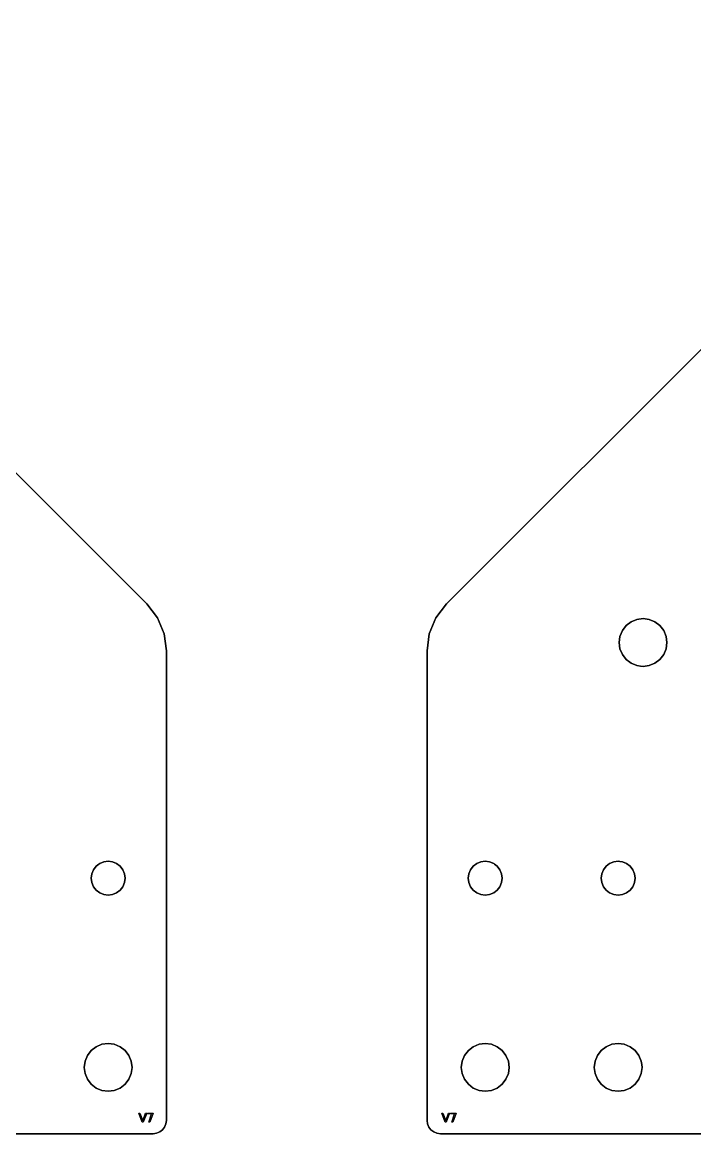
# Model space of a CAD drawing. Header units: metres. Extents: x 1388 to 2328, y 368 to 639.
# Drawn here: x 1525.3 to 1626.5, y 368.4 to 535.8 of the extents above; entities that cross this region are included whole.
import ezdxf

# ---------------------------------------------------------------- set-up
doc = ezdxf.new("R2010")
doc.units = ezdxf.units.M

msp = doc.modelspace()

# ---------------------------------------------------------------- linework, layer by layer
at = {"layer": 'Component#11'}
for p, q in [((1456.39, 535.81, 103.63), (1544.02, 448.18, 103.63)), ((1544.02, 448.18, 109.63), (1456.39, 535.81, 109.63)), ((1676.76, 535.81, 103.63), (1589.13, 448.18, 103.63)), ((1589.13, 448.18, 109.63), (1676.76, 535.81, 109.63)), ((1544.02, 448.18, 103.63), (1545.61, 446.11, 103.63)), ((1544.02, 448.18, 103.63), (1544.02, 448.18, 109.63)), ((1545.61, 446.11, 109.63), (1544.02, 448.18, 109.63)), ((1589.13, 448.18, 103.63), (1587.54, 446.11, 103.63)), ((1587.54, 446.11, 109.63), (1589.13, 448.18, 109.63)), ((1589.13, 448.18, 103.63), (1589.13, 448.18, 109.63)), ((1545.61, 446.11, 103.63), (1546.61, 443.7, 103.63)), ((1545.61, 446.11, 103.63), (1545.61, 446.11, 109.63)), ((1546.61, 443.7, 109.63), (1545.61, 446.11, 109.63)), ((1587.54, 446.11, 103.63), (1586.54, 443.7, 103.63)), ((1586.54, 443.7, 109.63), (1587.54, 446.11, 109.63)), ((1587.54, 446.11, 103.63), (1587.54, 446.11, 109.63)), ((1616.17, 444.91, 103.63), (1616.91, 445.49, 103.63)), ((1616.91, 445.49, 109.63), (1616.17, 444.91, 109.63)), ((1616.91, 445.49, 103.63), (1617.78, 445.85, 103.63)), ((1617.78, 445.85, 109.63), (1616.91, 445.49, 109.63)), ((1616.91, 445.49, 103.63), (1616.91, 445.49, 109.63)), ((1617.78, 445.85, 103.63), (1618.71, 445.97, 103.63)), ((1618.71, 445.97, 109.63), (1617.78, 445.85, 109.63)), ((1617.78, 445.85, 103.63), (1617.78, 445.85, 109.63)), ((1618.71, 445.97, 103.63), (1618.71, 445.97, 109.63)), ((1618.71, 445.97, 103.63), (1619.64, 445.85, 103.63)), ((1619.64, 445.85, 109.63), (1618.71, 445.97, 109.63)), ((1619.64, 445.85, 103.63), (1619.64, 445.85, 109.63)), ((1619.64, 445.85, 103.63), (1620.51, 445.49, 103.63)), ((1620.51, 445.49, 109.63), (1619.64, 445.85, 109.63)), ((1620.51, 445.49, 103.63), (1620.51, 445.49, 109.63)), ((1620.51, 445.49, 103.63), (1621.26, 444.91, 103.63)), ((1621.26, 444.91, 109.63), (1620.51, 445.49, 109.63)), ((1615.24, 443.3, 103.63), (1615.6, 444.17, 103.63)), ((1615.6, 444.17, 109.63), (1615.24, 443.3, 109.63)), ((1615.6, 444.17, 103.63), (1616.17, 444.91, 103.63)), ((1616.17, 444.91, 109.63), (1615.6, 444.17, 109.63)), ((1615.6, 444.17, 103.63), (1615.6, 444.17, 109.63)), ((1616.17, 444.91, 103.63), (1616.17, 444.91, 109.63)), ((1621.26, 444.91, 103.63), (1621.26, 444.91, 109.63)), ((1621.26, 444.91, 103.63), (1621.83, 444.17, 103.63)), ((1621.83, 444.17, 109.63), (1621.26, 444.91, 109.63)), ((1621.83, 444.17, 103.63), (1621.83, 444.17, 109.63)), ((1621.83, 444.17, 103.63), (1622.19, 443.3, 103.63)), ((1622.19, 443.3, 109.63), (1621.83, 444.17, 109.63)), ((1546.61, 443.7, 103.63), (1546.95, 441.11, 103.63)), ((1546.61, 443.7, 103.63), (1546.61, 443.7, 109.63)), ((1546.95, 441.11, 109.63), (1546.61, 443.7, 109.63)), ((1586.54, 443.7, 103.63), (1586.2, 441.11, 103.63)), ((1586.2, 441.11, 109.63), (1586.54, 443.7, 109.63)), ((1586.54, 443.7, 103.63), (1586.54, 443.7, 109.63)), ((1615.11, 442.37, 103.63), (1615.24, 443.3, 103.63)), ((1615.24, 443.3, 109.63), (1615.11, 442.37, 109.63)), ((1615.11, 442.37, 103.63), (1615.11, 442.37, 109.63)), ((1615.24, 441.44, 103.63), (1615.11, 442.37, 103.63)), ((1615.11, 442.37, 109.63), (1615.24, 441.44, 109.63)), ((1615.24, 443.3, 103.63), (1615.24, 443.3, 109.63)), ((1622.19, 443.3, 103.63), (1622.19, 443.3, 109.63)), ((1622.19, 443.3, 103.63), (1622.31, 442.37, 103.63)), ((1622.31, 442.37, 109.63), (1622.19, 443.3, 109.63)), ((1622.31, 442.37, 103.63), (1622.19, 441.44, 103.63)), ((1622.19, 441.44, 109.63), (1622.31, 442.37, 109.63)), ((1622.31, 442.37, 103.63), (1622.31, 442.37, 109.63)), ((1546.95, 441.11, 103.63), (1546.95, 370.37, 103.63)), ((1546.95, 441.11, 103.63), (1546.95, 441.11, 109.63)), ((1546.95, 370.37, 109.63), (1546.95, 441.11, 109.63)), ((1586.2, 441.11, 103.63), (1586.2, 370.37, 103.63)), ((1586.2, 370.37, 109.63), (1586.2, 441.11, 109.63)), ((1586.2, 441.11, 103.63), (1586.2, 441.11, 109.63)), ((1615.24, 441.44, 103.63), (1615.24, 441.44, 109.63)), ((1615.6, 440.57, 103.63), (1615.24, 441.44, 103.63)), ((1615.24, 441.44, 109.63), (1615.6, 440.57, 109.63)), ((1615.6, 440.57, 103.63), (1615.6, 440.57, 109.63)), ((1616.17, 439.82, 103.63), (1615.6, 440.57, 103.63)), ((1615.6, 440.57, 109.63), (1616.17, 439.82, 109.63)), ((1621.83, 440.57, 103.63), (1621.26, 439.82, 103.63)), ((1621.26, 439.82, 109.63), (1621.83, 440.57, 109.63)), ((1622.19, 441.44, 103.63), (1621.83, 440.57, 103.63)), ((1621.83, 440.57, 109.63), (1622.19, 441.44, 109.63)), ((1621.83, 440.57, 103.63), (1621.83, 440.57, 109.63)), ((1622.19, 441.44, 109.63), (1622.19, 441.44, 103.63)), ((1616.17, 439.82, 103.63), (1616.17, 439.82, 109.63)), ((1616.72, 439.4, 103.63), (1616.17, 439.82, 103.63)), ((1616.17, 439.82, 109.63), (1616.72, 439.4, 109.63)), ((1616.72, 439.4, 103.63), (1616.72, 439.4, 109.63)), ((1616.91, 439.25, 103.63), (1616.72, 439.4, 103.63)), ((1616.72, 439.4, 109.63), (1616.91, 439.25, 109.63)), ((1616.91, 439.25, 103.63), (1616.91, 439.25, 109.63)), ((1617.78, 438.89, 103.63), (1616.91, 439.25, 103.63)), ((1616.91, 439.25, 109.63), (1617.78, 438.89, 109.63)), ((1617.78, 438.89, 103.63), (1617.78, 438.89, 109.63)), ((1618.34, 438.82, 103.63), (1617.78, 438.89, 103.63)), ((1617.78, 438.89, 109.63), (1618.34, 438.82, 109.63)), ((1618.34, 438.82, 103.63), (1618.34, 438.82, 109.63)), ((1618.71, 438.77, 103.63), (1618.34, 438.82, 103.63)), ((1618.34, 438.82, 109.63), (1618.71, 438.77, 109.63)), ((1619.64, 438.89, 103.63), (1618.71, 438.77, 103.63)), ((1618.71, 438.77, 109.63), (1619.64, 438.89, 109.63)), ((1618.71, 438.77, 103.63), (1618.71, 438.77, 109.63)), ((1620.51, 439.25, 103.63), (1619.64, 438.89, 103.63)), ((1619.64, 438.89, 109.63), (1620.51, 439.25, 109.63)), ((1619.64, 438.89, 103.63), (1619.64, 438.89, 109.63)), ((1621.26, 439.82, 103.63), (1620.51, 439.25, 103.63)), ((1620.51, 439.25, 109.63), (1621.26, 439.82, 109.63)), ((1620.51, 439.25, 103.63), (1620.51, 439.25, 109.63)), ((1621.26, 439.82, 103.63), (1621.26, 439.82, 109.63)), ((1536.39, 408.67, 103.63), (1535.98, 408.14, 103.63)), ((1535.98, 408.14, 109.63), (1536.39, 408.67, 109.63)), ((1536.78, 408.97, 103.63), (1536.39, 408.67, 103.63)), ((1536.39, 408.67, 109.63), (1536.78, 408.97, 109.63)), ((1536.39, 408.67, 103.63), (1536.39, 408.67, 109.63)), ((1536.92, 409.08, 103.63), (1536.78, 408.97, 103.63)), ((1536.78, 408.97, 109.63), (1536.92, 409.08, 109.63)), ((1536.78, 408.97, 103.63), (1536.78, 408.97, 109.63)), ((1537.53, 409.33, 103.63), (1536.92, 409.08, 103.63)), ((1536.92, 409.08, 109.63), (1537.53, 409.33, 109.63)), ((1536.92, 409.08, 103.63), (1536.92, 409.08, 109.63)), ((1538.19, 409.42, 103.63), (1537.53, 409.33, 103.63)), ((1537.53, 409.33, 109.63), (1538.19, 409.42, 109.63)), ((1537.53, 409.33, 103.63), (1537.53, 409.33, 109.63)), ((1538.85, 409.33, 103.63), (1538.19, 409.42, 103.63)), ((1538.19, 409.42, 109.63), (1538.85, 409.33, 109.63)), ((1538.19, 409.42, 103.63), (1538.19, 409.42, 109.63)), ((1539.47, 409.08, 103.63), (1538.85, 409.33, 103.63)), ((1538.85, 409.33, 109.63), (1539.47, 409.08, 109.63)), ((1538.85, 409.33, 103.63), (1538.85, 409.33, 109.63)), ((1539.99, 408.67, 103.63), (1539.47, 409.08, 103.63)), ((1539.47, 409.08, 109.63), (1539.99, 408.67, 109.63)), ((1539.47, 409.08, 103.63), (1539.47, 409.08, 109.63)), ((1540.4, 408.14, 103.63), (1539.99, 408.67, 103.63)), ((1539.99, 408.67, 109.63), (1540.4, 408.14, 109.63)), ((1539.99, 408.67, 103.63), (1539.99, 408.67, 109.63)), ((1592.75, 408.14, 103.63), (1593.16, 408.67, 103.63)), ((1593.16, 408.67, 109.63), (1592.75, 408.14, 109.63)), ((1593.16, 408.67, 103.63), (1593.69, 409.08, 103.63)), ((1593.69, 409.08, 109.63), (1593.16, 408.67, 109.63)), ((1593.16, 408.67, 103.63), (1593.16, 408.67, 109.63)), ((1593.69, 409.08, 103.63), (1594.3, 409.33, 103.63)), ((1594.3, 409.33, 109.63), (1593.69, 409.08, 109.63)), ((1593.69, 409.08, 103.63), (1593.69, 409.08, 109.63)), ((1594.3, 409.33, 103.63), (1594.96, 409.42, 103.63)), ((1594.96, 409.42, 109.63), (1594.3, 409.33, 109.63)), ((1594.3, 409.33, 103.63), (1594.3, 409.33, 109.63)), ((1594.96, 409.42, 103.63), (1595.62, 409.33, 103.63)), ((1594.96, 409.42, 103.63), (1594.96, 409.42, 109.63)), ((1595.62, 409.33, 109.63), (1594.96, 409.42, 109.63)), ((1595.62, 409.33, 103.63), (1596.24, 409.08, 103.63)), ((1595.62, 409.33, 103.63), (1595.62, 409.33, 109.63)), ((1596.24, 409.08, 109.63), (1595.62, 409.33, 109.63)), ((1596.24, 409.08, 103.63), (1596.37, 408.97, 103.63)), ((1596.24, 409.08, 103.63), (1596.24, 409.08, 109.63)), ((1596.37, 408.97, 109.63), (1596.24, 409.08, 109.63)), ((1596.37, 408.97, 103.63), (1596.77, 408.67, 103.63)), ((1596.37, 408.97, 103.63), (1596.37, 408.97, 109.63)), ((1596.77, 408.67, 109.63), (1596.37, 408.97, 109.63)), ((1596.77, 408.67, 103.63), (1597.17, 408.14, 103.63)), ((1596.77, 408.67, 103.63), (1596.77, 408.67, 109.63)), ((1597.17, 408.14, 109.63), (1596.77, 408.67, 109.63)), ((1612.75, 408.14, 103.63), (1613.16, 408.67, 103.63)), ((1613.16, 408.67, 109.63), (1612.75, 408.14, 109.63)), ((1613.16, 408.67, 103.63), (1613.69, 409.08, 103.63)), ((1613.69, 409.08, 109.63), (1613.16, 408.67, 109.63)), ((1613.16, 408.67, 103.63), (1613.16, 408.67, 109.63)), ((1613.69, 409.08, 103.63), (1614.3, 409.33, 103.63)), ((1614.3, 409.33, 109.63), (1613.69, 409.08, 109.63)), ((1613.69, 409.08, 103.63), (1613.69, 409.08, 109.63)), ((1614.3, 409.33, 103.63), (1614.96, 409.42, 103.63)), ((1614.96, 409.42, 109.63), (1614.3, 409.33, 109.63)), ((1614.3, 409.33, 103.63), (1614.3, 409.33, 109.63)), ((1614.96, 409.42, 109.63), (1614.96, 409.42, 103.63)), ((1614.96, 409.42, 103.63), (1615.23, 409.38, 103.63)), ((1615.23, 409.38, 109.63), (1614.96, 409.42, 109.63)), ((1615.23, 409.38, 103.63), (1615.23, 409.38, 109.63)), ((1615.23, 409.38, 103.63), (1615.62, 409.33, 103.63)), ((1615.62, 409.33, 109.63), (1615.23, 409.38, 109.63)), ((1615.62, 409.33, 103.63), (1615.62, 409.33, 109.63)), ((1615.62, 409.33, 103.63), (1616.24, 409.08, 103.63)), ((1616.24, 409.08, 109.63), (1615.62, 409.33, 109.63)), ((1616.24, 409.08, 103.63), (1616.24, 409.08, 109.63)), ((1616.24, 409.08, 103.63), (1616.77, 408.67, 103.63)), ((1616.77, 408.67, 109.63), (1616.24, 409.08, 109.63)), ((1616.77, 408.67, 103.63), (1616.77, 408.67, 109.63)), ((1616.77, 408.67, 103.63), (1617.17, 408.14, 103.63)), ((1617.17, 408.14, 109.63), (1616.77, 408.67, 109.63)), ((1535.73, 407.53, 103.63), (1535.64, 406.87, 103.63)), ((1535.64, 406.87, 109.63), (1535.73, 407.53, 109.63)), ((1535.98, 408.14, 103.63), (1535.73, 407.53, 103.63)), ((1535.73, 407.53, 109.63), (1535.98, 408.14, 109.63)), ((1535.73, 407.53, 103.63), (1535.73, 407.53, 109.63)), ((1535.98, 408.14, 103.63), (1535.98, 408.14, 109.63)), ((1540.65, 407.53, 103.63), (1540.4, 408.14, 103.63)), ((1540.4, 408.14, 109.63), (1540.65, 407.53, 109.63)), ((1540.4, 408.14, 103.63), (1540.4, 408.14, 109.63)), ((1540.74, 406.87, 103.63), (1540.65, 407.53, 103.63)), ((1540.65, 407.53, 109.63), (1540.74, 406.87, 109.63)), ((1540.65, 407.53, 103.63), (1540.65, 407.53, 109.63)), ((1592.41, 406.87, 103.63), (1592.5, 407.53, 103.63)), ((1592.5, 407.53, 109.63), (1592.41, 406.87, 109.63)), ((1592.5, 407.53, 103.63), (1592.75, 408.14, 103.63)), ((1592.75, 408.14, 109.63), (1592.5, 407.53, 109.63)), ((1592.5, 407.53, 103.63), (1592.5, 407.53, 109.63)), ((1592.75, 408.14, 103.63), (1592.75, 408.14, 109.63)), ((1597.17, 408.14, 103.63), (1597.43, 407.53, 103.63)), ((1597.17, 408.14, 103.63), (1597.17, 408.14, 109.63)), ((1597.43, 407.53, 109.63), (1597.17, 408.14, 109.63)), ((1597.43, 407.53, 103.63), (1597.51, 406.87, 103.63)), ((1597.43, 407.53, 103.63), (1597.43, 407.53, 109.63)), ((1597.51, 406.87, 109.63), (1597.43, 407.53, 109.63)), ((1612.41, 406.87, 103.63), (1612.5, 407.53, 103.63)), ((1612.5, 407.53, 109.63), (1612.41, 406.87, 109.63)), ((1612.5, 407.53, 103.63), (1612.75, 408.14, 103.63)), ((1612.75, 408.14, 109.63), (1612.5, 407.53, 109.63)), ((1612.5, 407.53, 103.63), (1612.5, 407.53, 109.63)), ((1612.75, 408.14, 103.63), (1612.75, 408.14, 109.63)), ((1617.17, 408.14, 103.63), (1617.17, 408.14, 109.63)), ((1617.17, 408.14, 103.63), (1617.43, 407.53, 103.63)), ((1617.43, 407.53, 109.63), (1617.17, 408.14, 109.63)), ((1617.43, 407.53, 103.63), (1617.43, 407.53, 109.63)), ((1617.43, 407.53, 103.63), (1617.51, 406.87, 103.63)), ((1617.51, 406.87, 109.63), (1617.43, 407.53, 109.63)), ((1535.64, 406.87, 103.63), (1535.73, 406.21, 103.63)), ((1535.73, 406.21, 109.63), (1535.64, 406.87, 109.63)), ((1535.64, 406.87, 103.63), (1535.64, 406.87, 109.63)), ((1535.73, 406.21, 103.63), (1535.98, 405.59, 103.63)), ((1535.98, 405.59, 109.63), (1535.73, 406.21, 109.63)), ((1535.73, 406.21, 109.63), (1535.73, 406.21, 103.63)), ((1535.98, 405.59, 103.63), (1536.39, 405.07, 103.63)), ((1536.39, 405.07, 109.63), (1535.98, 405.59, 109.63)), ((1535.98, 405.59, 103.63), (1535.98, 405.59, 109.63)), ((1539.99, 405.07, 103.63), (1540.4, 405.59, 103.63)), ((1540.4, 405.59, 109.63), (1539.99, 405.07, 109.63)), ((1540.4, 405.59, 103.63), (1540.65, 406.21, 103.63)), ((1540.65, 406.21, 109.63), (1540.4, 405.59, 109.63)), ((1540.4, 405.59, 103.63), (1540.4, 405.59, 109.63)), ((1540.65, 406.21, 103.63), (1540.74, 406.87, 103.63)), ((1540.74, 406.87, 109.63), (1540.65, 406.21, 109.63)), ((1540.65, 406.21, 103.63), (1540.65, 406.21, 109.63)), ((1540.74, 406.87, 103.63), (1540.74, 406.87, 109.63)), ((1592.5, 406.21, 103.63), (1592.41, 406.87, 103.63)), ((1592.41, 406.87, 103.63), (1592.41, 406.87, 109.63)), ((1592.41, 406.87, 109.63), (1592.5, 406.21, 109.63)), ((1592.75, 405.59, 103.63), (1592.5, 406.21, 103.63)), ((1592.5, 406.21, 103.63), (1592.5, 406.21, 109.63)), ((1592.5, 406.21, 109.63), (1592.75, 405.59, 109.63)), ((1593.16, 405.07, 103.63), (1592.75, 405.59, 103.63)), ((1592.75, 405.59, 103.63), (1592.75, 405.59, 109.63)), ((1592.75, 405.59, 109.63), (1593.16, 405.07, 109.63)), ((1597.17, 405.59, 103.63), (1596.77, 405.07, 103.63)), ((1596.77, 405.07, 109.63), (1597.17, 405.59, 109.63)), ((1597.43, 406.21, 103.63), (1597.17, 405.59, 103.63)), ((1597.17, 405.59, 109.63), (1597.43, 406.21, 109.63)), ((1597.17, 405.59, 103.63), (1597.17, 405.59, 109.63)), ((1597.51, 406.87, 103.63), (1597.43, 406.21, 103.63)), ((1597.43, 406.21, 109.63), (1597.51, 406.87, 109.63)), ((1597.43, 406.21, 109.63), (1597.43, 406.21, 103.63)), ((1597.51, 406.87, 103.63), (1597.51, 406.87, 109.63)), ((1612.41, 406.87, 103.63), (1612.41, 406.87, 109.63)), ((1612.5, 406.21, 103.63), (1612.41, 406.87, 103.63)), ((1612.41, 406.87, 109.63), (1612.5, 406.21, 109.63)), ((1612.5, 406.21, 103.63), (1612.5, 406.21, 109.63)), ((1612.75, 405.59, 103.63), (1612.5, 406.21, 103.63)), ((1612.5, 406.21, 109.63), (1612.75, 405.59, 109.63)), ((1612.75, 405.59, 103.63), (1612.75, 405.59, 109.63)), ((1613.16, 405.07, 103.63), (1612.75, 405.59, 103.63)), ((1612.75, 405.59, 109.63), (1613.16, 405.07, 109.63)), ((1617.17, 405.59, 103.63), (1616.77, 405.07, 103.63)), ((1616.77, 405.07, 109.63), (1617.17, 405.59, 109.63)), ((1617.37, 406.08, 103.63), (1617.17, 405.59, 103.63)), ((1617.17, 405.59, 109.63), (1617.37, 406.08, 109.63)), ((1617.17, 405.59, 103.63), (1617.17, 405.59, 109.63)), ((1617.43, 406.21, 103.63), (1617.37, 406.08, 103.63)), ((1617.37, 406.08, 109.63), (1617.43, 406.21, 109.63)), ((1617.37, 406.08, 103.63), (1617.37, 406.08, 109.63)), ((1617.51, 406.87, 103.63), (1617.43, 406.21, 103.63)), ((1617.43, 406.21, 109.63), (1617.51, 406.87, 109.63)), ((1617.43, 406.21, 103.63), (1617.43, 406.21, 109.63)), ((1617.51, 406.87, 103.63), (1617.51, 406.87, 109.63)), ((1536.39, 405.07, 103.63), (1536.92, 404.66, 103.63)), ((1536.92, 404.66, 109.63), (1536.39, 405.07, 109.63)), ((1536.39, 405.07, 103.63), (1536.39, 405.07, 109.63)), ((1536.92, 404.66, 103.63), (1537.53, 404.41, 103.63)), ((1537.53, 404.41, 109.63), (1536.92, 404.66, 109.63)), ((1536.92, 404.66, 103.63), (1536.92, 404.66, 109.63)), ((1537.53, 404.41, 103.63), (1538.19, 404.32, 103.63)), ((1538.19, 404.32, 109.63), (1537.53, 404.41, 109.63)), ((1537.53, 404.41, 103.63), (1537.53, 404.41, 109.63)), ((1538.19, 404.32, 103.63), (1538.85, 404.41, 103.63)), ((1538.85, 404.41, 109.63), (1538.19, 404.32, 109.63)), ((1538.19, 404.32, 103.63), (1538.19, 404.32, 109.63)), ((1538.85, 404.41, 103.63), (1539.47, 404.66, 103.63)), ((1539.47, 404.66, 109.63), (1538.85, 404.41, 109.63)), ((1538.85, 404.41, 103.63), (1538.85, 404.41, 109.63)), ((1539.47, 404.66, 103.63), (1539.99, 405.07, 103.63)), ((1539.99, 405.07, 109.63), (1539.47, 404.66, 109.63)), ((1539.47, 404.66, 103.63), (1539.47, 404.66, 109.63)), ((1539.99, 405.07, 103.63), (1539.99, 405.07, 109.63)), ((1593.69, 404.66, 103.63), (1593.16, 405.07, 103.63)), ((1593.16, 405.07, 103.63), (1593.16, 405.07, 109.63)), ((1593.16, 405.07, 109.63), (1593.69, 404.66, 109.63)), ((1594.3, 404.41, 103.63), (1593.69, 404.66, 103.63)), ((1593.69, 404.66, 103.63), (1593.69, 404.66, 109.63)), ((1593.69, 404.66, 109.63), (1594.3, 404.41, 109.63)), ((1594.96, 404.32, 103.63), (1594.3, 404.41, 103.63)), ((1594.3, 404.41, 103.63), (1594.3, 404.41, 109.63)), ((1594.3, 404.41, 109.63), (1594.96, 404.32, 109.63)), ((1595.62, 404.41, 103.63), (1594.96, 404.32, 103.63)), ((1594.96, 404.32, 109.63), (1595.62, 404.41, 109.63)), ((1594.96, 404.32, 103.63), (1594.96, 404.32, 109.63)), ((1596.24, 404.66, 103.63), (1595.62, 404.41, 103.63)), ((1595.62, 404.41, 109.63), (1596.24, 404.66, 109.63)), ((1595.62, 404.41, 103.63), (1595.62, 404.41, 109.63)), ((1596.77, 405.07, 103.63), (1596.24, 404.66, 103.63)), ((1596.24, 404.66, 109.63), (1596.77, 405.07, 109.63)), ((1596.24, 404.66, 103.63), (1596.24, 404.66, 109.63)), ((1596.77, 405.07, 103.63), (1596.77, 405.07, 109.63)), ((1613.16, 405.07, 103.63), (1613.16, 405.07, 109.63)), ((1613.69, 404.66, 103.63), (1613.16, 405.07, 103.63)), ((1613.16, 405.07, 109.63), (1613.69, 404.66, 109.63)), ((1613.69, 404.66, 103.63), (1613.69, 404.66, 109.63)), ((1614.3, 404.41, 103.63), (1613.69, 404.66, 103.63)), ((1613.69, 404.66, 109.63), (1614.3, 404.41, 109.63)), ((1614.3, 404.41, 103.63), (1614.3, 404.41, 109.63)), ((1614.96, 404.32, 103.63), (1614.3, 404.41, 103.63)), ((1614.3, 404.41, 109.63), (1614.96, 404.32, 109.63)), ((1615.62, 404.41, 103.63), (1614.96, 404.32, 103.63)), ((1614.96, 404.32, 109.63), (1615.62, 404.41, 109.63)), ((1614.96, 404.32, 103.63), (1614.96, 404.32, 109.63)), ((1616.24, 404.66, 103.63), (1615.62, 404.41, 103.63)), ((1615.62, 404.41, 109.63), (1616.24, 404.66, 109.63)), ((1615.62, 404.41, 103.63), (1615.62, 404.41, 109.63)), ((1616.77, 405.07, 103.63), (1616.24, 404.66, 103.63)), ((1616.24, 404.66, 109.63), (1616.77, 405.07, 109.63)), ((1616.24, 404.66, 103.63), (1616.24, 404.66, 109.63)), ((1616.77, 405.07, 103.63), (1616.77, 405.07, 109.63)), ((1537.26, 381.85, 103.63), (1536.39, 381.49, 103.63)), ((1536.39, 381.49, 109.63), (1537.26, 381.85, 109.63)), ((1538.19, 381.97, 103.63), (1537.26, 381.85, 103.63)), ((1537.26, 381.85, 109.63), (1538.19, 381.97, 109.63)), ((1537.26, 381.85, 103.63), (1537.26, 381.85, 109.63)), ((1539.12, 381.85, 103.63), (1538.19, 381.97, 103.63)), ((1538.19, 381.97, 109.63), (1539.12, 381.85, 109.63)), ((1538.19, 381.97, 103.63), (1538.19, 381.97, 109.63)), ((1539.99, 381.49, 103.63), (1539.12, 381.85, 103.63)), ((1539.12, 381.85, 109.63), (1539.99, 381.49, 109.63)), ((1539.12, 381.85, 103.63), (1539.12, 381.85, 109.63)), ((1593.16, 381.49, 103.63), (1594.03, 381.85, 103.63)), ((1594.03, 381.85, 109.63), (1593.16, 381.49, 109.63)), ((1594.03, 381.85, 103.63), (1594.96, 381.97, 103.63)), ((1594.96, 381.97, 109.63), (1594.03, 381.85, 109.63)), ((1594.03, 381.85, 103.63), (1594.03, 381.85, 109.63)), ((1594.96, 381.97, 103.63), (1594.96, 381.97, 109.63)), ((1594.96, 381.97, 103.63), (1595.89, 381.85, 103.63)), ((1595.89, 381.85, 109.63), (1594.96, 381.97, 109.63)), ((1595.89, 381.85, 103.63), (1595.89, 381.85, 109.63)), ((1595.89, 381.85, 103.63), (1596.76, 381.49, 103.63)), ((1596.76, 381.49, 109.63), (1595.89, 381.85, 109.63)), ((1613.16, 381.49, 103.63), (1614.03, 381.85, 103.63)), ((1614.03, 381.85, 109.63), (1613.16, 381.49, 109.63)), ((1614.03, 381.85, 103.63), (1614.96, 381.97, 103.63)), ((1614.96, 381.97, 109.63), (1614.03, 381.85, 109.63)), ((1614.03, 381.85, 103.63), (1614.03, 381.85, 109.63)), ((1614.96, 381.97, 103.63), (1615.89, 381.85, 103.63)), ((1614.96, 381.97, 103.63), (1614.96, 381.97, 109.63)), ((1615.89, 381.85, 109.63), (1614.96, 381.97, 109.63)), ((1615.89, 381.85, 103.63), (1616.76, 381.49, 103.63)), ((1615.89, 381.85, 103.63), (1615.89, 381.85, 109.63)), ((1616.76, 381.49, 109.63), (1615.89, 381.85, 109.63)), ((1535.07, 380.17, 103.63), (1534.71, 379.3, 103.63)), ((1534.71, 379.3, 109.63), (1535.07, 380.17, 109.63)), ((1535.65, 380.91, 103.63), (1535.07, 380.17, 103.63)), ((1535.07, 380.17, 109.63), (1535.65, 380.91, 109.63)), ((1535.07, 380.17, 109.63), (1535.07, 380.17, 103.63)), ((1536.39, 381.49, 103.63), (1535.65, 380.91, 103.63)), ((1535.65, 380.91, 109.63), (1536.39, 381.49, 109.63)), ((1535.65, 380.91, 103.63), (1535.65, 380.91, 109.63)), ((1536.39, 381.49, 103.63), (1536.39, 381.49, 109.63)), ((1540.74, 380.91, 103.63), (1539.99, 381.49, 103.63)), ((1539.99, 381.49, 109.63), (1540.74, 380.91, 109.63)), ((1539.99, 381.49, 103.63), (1539.99, 381.49, 109.63)), ((1541.31, 380.17, 103.63), (1540.74, 380.91, 103.63)), ((1540.74, 380.91, 109.63), (1541.31, 380.17, 109.63)), ((1540.74, 380.91, 103.63), (1540.74, 380.91, 109.63)), ((1541.67, 379.3, 103.63), (1541.31, 380.17, 103.63)), ((1541.31, 380.17, 109.63), (1541.67, 379.3, 109.63)), ((1541.31, 380.17, 103.63), (1541.31, 380.17, 109.63)), ((1591.49, 379.3, 103.63), (1591.85, 380.17, 103.63)), ((1591.85, 380.17, 109.63), (1591.49, 379.3, 109.63)), ((1591.85, 380.17, 103.63), (1592.42, 380.91, 103.63)), ((1592.42, 380.91, 109.63), (1591.85, 380.17, 109.63)), ((1591.85, 380.17, 103.63), (1591.85, 380.17, 109.63)), ((1592.42, 380.91, 103.63), (1593.16, 381.49, 103.63)), ((1593.16, 381.49, 109.63), (1592.42, 380.91, 109.63)), ((1592.42, 380.91, 103.63), (1592.42, 380.91, 109.63)), ((1593.16, 381.49, 103.63), (1593.16, 381.49, 109.63)), ((1596.76, 381.49, 103.63), (1596.76, 381.49, 109.63)), ((1596.76, 381.49, 103.63), (1597.51, 380.91, 103.63)), ((1597.51, 380.91, 109.63), (1596.76, 381.49, 109.63)), ((1597.51, 380.91, 103.63), (1597.51, 380.91, 109.63)), ((1597.51, 380.91, 103.63), (1598.08, 380.17, 103.63)), ((1598.08, 380.17, 109.63), (1597.51, 380.91, 109.63)), ((1598.08, 380.17, 109.63), (1598.08, 380.17, 103.63)), ((1598.08, 380.17, 103.63), (1598.44, 379.3, 103.63)), ((1598.44, 379.3, 109.63), (1598.08, 380.17, 109.63)), ((1611.49, 379.3, 103.63), (1611.85, 380.17, 103.63)), ((1611.85, 380.17, 109.63), (1611.49, 379.3, 109.63)), ((1611.85, 380.17, 103.63), (1612.42, 380.91, 103.63)), ((1612.42, 380.91, 109.63), (1611.85, 380.17, 109.63)), ((1611.85, 380.17, 109.63), (1611.85, 380.17, 103.63)), ((1612.42, 380.91, 103.63), (1613.16, 381.49, 103.63)), ((1613.16, 381.49, 109.63), (1612.42, 380.91, 109.63)), ((1612.42, 380.91, 103.63), (1612.42, 380.91, 109.63)), ((1613.16, 381.49, 103.63), (1613.16, 381.49, 109.63)), ((1616.76, 381.49, 103.63), (1617.51, 380.91, 103.63)), ((1616.76, 381.49, 103.63), (1616.76, 381.49, 109.63)), ((1617.51, 380.91, 109.63), (1616.76, 381.49, 109.63)), ((1617.51, 380.91, 103.63), (1618.08, 380.17, 103.63)), ((1617.51, 380.91, 103.63), (1617.51, 380.91, 109.63)), ((1618.08, 380.17, 109.63), (1617.51, 380.91, 109.63)), ((1618.08, 380.17, 103.63), (1618.44, 379.3, 103.63)), ((1618.08, 380.17, 103.63), (1618.08, 380.17, 109.63)), ((1618.44, 379.3, 109.63), (1618.08, 380.17, 109.63)), ((1534.71, 379.3, 103.63), (1534.59, 378.37, 103.63)), ((1534.59, 378.37, 109.63), (1534.71, 379.3, 109.63)), ((1534.71, 379.3, 103.63), (1534.71, 379.3, 109.63)), ((1541.79, 378.37, 103.63), (1541.67, 379.3, 103.63)), ((1541.67, 379.3, 109.63), (1541.79, 378.37, 109.63)), ((1541.67, 379.3, 103.63), (1541.67, 379.3, 109.63)), ((1591.36, 378.37, 103.63), (1591.49, 379.3, 103.63)), ((1591.49, 379.3, 109.63), (1591.36, 378.37, 109.63)), ((1591.49, 379.3, 103.63), (1591.49, 379.3, 109.63)), ((1598.44, 379.3, 103.63), (1598.44, 379.3, 109.63)), ((1598.44, 379.3, 103.63), (1598.56, 378.37, 103.63)), ((1598.56, 378.37, 109.63), (1598.44, 379.3, 109.63)), ((1611.36, 378.37, 103.63), (1611.49, 379.3, 103.63)), ((1611.49, 379.3, 109.63), (1611.36, 378.37, 109.63)), ((1611.49, 379.3, 103.63), (1611.49, 379.3, 109.63)), ((1618.44, 379.3, 103.63), (1618.51, 378.78, 103.63)), ((1618.44, 379.3, 103.63), (1618.44, 379.3, 109.63)), ((1618.51, 378.78, 109.63), (1618.44, 379.3, 109.63)), ((1618.51, 378.78, 103.63), (1618.56, 378.37, 103.63)), ((1618.51, 378.78, 103.63), (1618.51, 378.78, 109.63)), ((1618.56, 378.37, 109.63), (1618.51, 378.78, 109.63)), ((1534.59, 378.37, 103.63), (1534.71, 377.44, 103.63)), ((1534.71, 377.44, 109.63), (1534.59, 378.37, 109.63)), ((1534.59, 378.37, 103.63), (1534.59, 378.37, 109.63)), ((1534.71, 377.44, 103.63), (1535.07, 376.57, 103.63)), ((1535.07, 376.57, 109.63), (1534.71, 377.44, 109.63)), ((1534.71, 377.44, 103.63), (1534.71, 377.44, 109.63)), ((1541.31, 376.57, 103.63), (1541.67, 377.44, 103.63)), ((1541.67, 377.44, 109.63), (1541.31, 376.57, 109.63)), ((1541.67, 377.44, 103.63), (1541.79, 378.37, 103.63)), ((1541.79, 378.37, 109.63), (1541.67, 377.44, 109.63)), ((1541.67, 377.44, 103.63), (1541.67, 377.44, 109.63)), ((1541.79, 378.37, 103.63), (1541.79, 378.37, 109.63)), ((1591.36, 378.37, 103.63), (1591.36, 378.37, 109.63)), ((1591.49, 377.44, 103.63), (1591.36, 378.37, 103.63)), ((1591.36, 378.37, 109.63), (1591.49, 377.44, 109.63)), ((1591.49, 377.44, 103.63), (1591.49, 377.44, 109.63)), ((1591.85, 376.57, 103.63), (1591.49, 377.44, 103.63)), ((1591.49, 377.44, 109.63), (1591.85, 376.57, 109.63)), ((1598.44, 377.44, 103.63), (1598.08, 376.57, 103.63)), ((1598.08, 376.57, 109.63), (1598.44, 377.44, 109.63)), ((1598.56, 378.37, 103.63), (1598.44, 377.44, 103.63)), ((1598.44, 377.44, 109.63), (1598.56, 378.37, 109.63)), ((1598.44, 377.44, 103.63), (1598.44, 377.44, 109.63)), ((1598.56, 378.37, 103.63), (1598.56, 378.37, 109.63)), ((1611.36, 378.37, 103.63), (1611.36, 378.37, 109.63)), ((1611.49, 377.44, 103.63), (1611.36, 378.37, 103.63)), ((1611.36, 378.37, 109.63), (1611.49, 377.44, 109.63)), ((1611.49, 377.44, 103.63), (1611.49, 377.44, 109.63)), ((1611.85, 376.57, 103.63), (1611.49, 377.44, 103.63)), ((1611.49, 377.44, 109.63), (1611.85, 376.57, 109.63)), ((1618.44, 377.44, 103.63), (1618.08, 376.57, 103.63)), ((1618.08, 376.57, 109.63), (1618.44, 377.44, 109.63)), ((1618.56, 378.37, 103.63), (1618.44, 377.44, 103.63)), ((1618.44, 377.44, 109.63), (1618.56, 378.37, 109.63)), ((1618.44, 377.44, 103.63), (1618.44, 377.44, 109.63)), ((1618.56, 378.37, 103.63), (1618.56, 378.37, 109.63)), ((1535.07, 376.57, 103.63), (1535.65, 375.82, 103.63)), ((1535.65, 375.82, 109.63), (1535.07, 376.57, 109.63)), ((1535.07, 376.57, 103.63), (1535.07, 376.57, 109.63)), ((1535.65, 375.82, 103.63), (1536.39, 375.25, 103.63)), ((1536.39, 375.25, 109.63), (1535.65, 375.82, 109.63)), ((1535.65, 375.82, 103.63), (1535.65, 375.82, 109.63)), ((1536.39, 375.25, 103.63), (1537.26, 374.89, 103.63)), ((1537.26, 374.89, 109.63), (1536.39, 375.25, 109.63)), ((1536.39, 375.25, 103.63), (1536.39, 375.25, 109.63)), ((1539.12, 374.89, 103.63), (1539.99, 375.25, 103.63)), ((1539.99, 375.25, 109.63), (1539.12, 374.89, 109.63)), ((1539.99, 375.25, 103.63), (1540.74, 375.82, 103.63)), ((1540.74, 375.82, 109.63), (1539.99, 375.25, 109.63)), ((1539.99, 375.25, 103.63), (1539.99, 375.25, 109.63)), ((1540.74, 375.82, 103.63), (1541.31, 376.57, 103.63)), ((1541.31, 376.57, 109.63), (1540.74, 375.82, 109.63)), ((1540.74, 375.82, 103.63), (1540.74, 375.82, 109.63)), ((1541.31, 376.57, 103.63), (1541.31, 376.57, 109.63)), ((1591.85, 376.57, 103.63), (1591.85, 376.57, 109.63)), ((1592.42, 375.82, 103.63), (1591.85, 376.57, 103.63)), ((1591.85, 376.57, 109.63), (1592.42, 375.82, 109.63)), ((1592.42, 375.82, 103.63), (1592.42, 375.82, 109.63)), ((1593.16, 375.25, 103.63), (1592.42, 375.82, 103.63)), ((1592.42, 375.82, 109.63), (1593.16, 375.25, 109.63)), ((1593.16, 375.25, 103.63), (1593.16, 375.25, 109.63)), ((1594.03, 374.89, 103.63), (1593.16, 375.25, 103.63)), ((1593.16, 375.25, 109.63), (1594.03, 374.89, 109.63)), ((1596.76, 375.25, 103.63), (1595.89, 374.89, 103.63)), ((1595.89, 374.89, 109.63), (1596.76, 375.25, 109.63)), ((1597.51, 375.82, 103.63), (1596.76, 375.25, 103.63)), ((1596.76, 375.25, 109.63), (1597.51, 375.82, 109.63)), ((1596.76, 375.25, 103.63), (1596.76, 375.25, 109.63)), ((1598.08, 376.57, 103.63), (1597.51, 375.82, 103.63)), ((1597.51, 375.82, 109.63), (1598.08, 376.57, 109.63)), ((1597.51, 375.82, 103.63), (1597.51, 375.82, 109.63)), ((1598.08, 376.57, 103.63), (1598.08, 376.57, 109.63)), ((1611.85, 376.57, 103.63), (1611.85, 376.57, 109.63)), ((1612.42, 375.82, 103.63), (1611.85, 376.57, 103.63)), ((1611.85, 376.57, 109.63), (1612.42, 375.82, 109.63)), ((1612.42, 375.82, 103.63), (1612.42, 375.82, 109.63)), ((1613.16, 375.25, 103.63), (1612.42, 375.82, 103.63)), ((1612.42, 375.82, 109.63), (1613.16, 375.25, 109.63)), ((1613.16, 375.25, 103.63), (1613.16, 375.25, 109.63)), ((1614.03, 374.89, 103.63), (1613.16, 375.25, 103.63)), ((1613.16, 375.25, 109.63), (1614.03, 374.89, 109.63)), ((1616.76, 375.25, 103.63), (1615.89, 374.89, 103.63)), ((1615.89, 374.89, 109.63), (1616.76, 375.25, 109.63)), ((1617.51, 375.82, 103.63), (1616.76, 375.25, 103.63)), ((1616.76, 375.25, 109.63), (1617.51, 375.82, 109.63)), ((1616.76, 375.25, 103.63), (1616.76, 375.25, 109.63)), ((1618.08, 376.57, 103.63), (1617.51, 375.82, 103.63)), ((1617.51, 375.82, 109.63), (1618.08, 376.57, 109.63)), ((1617.51, 375.82, 103.63), (1617.51, 375.82, 109.63)), ((1618.08, 376.57, 103.63), (1618.08, 376.57, 109.63)), ((1537.26, 374.89, 103.63), (1538.19, 374.77, 103.63)), ((1538.19, 374.77, 109.63), (1537.26, 374.89, 109.63)), ((1537.26, 374.89, 103.63), (1537.26, 374.89, 109.63)), ((1538.19, 374.77, 103.63), (1539.12, 374.89, 103.63)), ((1539.12, 374.89, 109.63), (1538.19, 374.77, 109.63)), ((1538.19, 374.77, 103.63), (1538.19, 374.77, 109.63)), ((1539.12, 374.89, 103.63), (1539.12, 374.89, 109.63)), ((1594.03, 374.89, 103.63), (1594.03, 374.89, 109.63)), ((1594.96, 374.77, 103.63), (1594.03, 374.89, 103.63)), ((1594.03, 374.89, 109.63), (1594.96, 374.77, 109.63)), ((1595.89, 374.89, 103.63), (1594.96, 374.77, 103.63)), ((1594.96, 374.77, 109.63), (1595.89, 374.89, 109.63)), ((1594.96, 374.77, 103.63), (1594.96, 374.77, 109.63)), ((1595.89, 374.89, 103.63), (1595.89, 374.89, 109.63)), ((1614.03, 374.89, 103.63), (1614.03, 374.89, 109.63)), ((1614.96, 374.77, 103.63), (1614.03, 374.89, 103.63)), ((1614.03, 374.89, 109.63), (1614.96, 374.77, 109.63)), ((1615.89, 374.89, 103.63), (1614.96, 374.77, 103.63)), ((1614.96, 374.77, 109.63), (1615.89, 374.89, 109.63)), ((1614.96, 374.77, 103.63), (1614.96, 374.77, 109.63)), ((1615.89, 374.89, 103.63), (1615.89, 374.89, 109.63)), ((1542.82, 371.49, 109.77), (1542.98, 371.49, 109.77)), ((1543.32, 370.1, 109.77), (1542.82, 371.49, 109.77)), ((1542.98, 371.49, 109.77), (1543.4, 370.33, 109.77)), ((1543.48, 370.1, 109.77), (1543.32, 370.1, 109.77)), ((1543.4, 370.33, 109.77), (1543.82, 371.49, 109.77)), ((1543.99, 371.49, 109.77), (1543.48, 370.1, 109.77)), ((1543.82, 371.49, 109.77), (1543.99, 371.49, 109.77)), ((1544.12, 371.35, 109.77), (1544.12, 371.49, 109.77)), ((1544.12, 371.49, 109.77), (1544.95, 371.49, 109.77)), ((1544.74, 371.35, 109.77), (1544.12, 371.35, 109.77)), ((1544.32, 370.1, 109.77), (1544.74, 371.35, 109.77)), ((1544.48, 370.1, 109.77), (1544.32, 370.1, 109.77)), ((1544.95, 371.49, 109.77), (1544.48, 370.1, 109.77)), ((1546.95, 370.37, 103.63), (1546.88, 369.85, 103.63)), ((1546.88, 369.85, 109.63), (1546.95, 370.37, 109.63)), ((1546.95, 370.37, 103.63), (1546.95, 370.37, 109.63)), ((1586.2, 370.37, 103.63), (1586.27, 369.85, 103.63)), ((1586.27, 369.85, 109.63), (1586.2, 370.37, 109.63)), ((1586.2, 370.37, 103.63), (1586.2, 370.37, 109.63)), ((1588.93, 370.1, 109.73), (1588.43, 371.49, 109.73)), ((1588.43, 371.49, 109.73), (1588.59, 371.49, 109.73)), ((1588.59, 371.49, 109.73), (1589.01, 370.33, 109.73)), ((1589.1, 370.1, 109.73), (1588.93, 370.1, 109.73)), ((1589.01, 370.33, 109.73), (1589.44, 371.49, 109.73)), ((1589.6, 371.49, 109.73), (1589.1, 370.1, 109.73)), ((1589.44, 371.49, 109.73), (1589.6, 371.49, 109.73)), ((1589.73, 371.35, 109.73), (1589.73, 371.49, 109.73)), ((1589.73, 371.49, 109.73), (1590.56, 371.49, 109.73)), ((1590.35, 371.35, 109.73), (1589.73, 371.35, 109.73)), ((1589.93, 370.1, 109.73), (1590.35, 371.35, 109.73)), ((1590.09, 370.1, 109.73), (1589.93, 370.1, 109.73)), ((1590.56, 371.49, 109.73), (1590.09, 370.1, 109.73)), ((1544.95, 368.37, 103.63), (1393.95, 368.37, 103.63)), ((1393.95, 368.37, 109.63), (1544.95, 368.37, 109.63)), ((1545.47, 368.44, 103.63), (1544.95, 368.37, 103.63)), ((1544.95, 368.37, 109.63), (1545.47, 368.44, 109.63)), ((1544.95, 368.37, 103.63), (1544.95, 368.37, 109.63)), ((1545.95, 368.64, 103.63), (1545.47, 368.44, 103.63)), ((1545.47, 368.44, 109.63), (1545.95, 368.64, 109.63)), ((1545.47, 368.44, 103.63), (1545.47, 368.44, 109.63)), ((1546.37, 368.96, 103.63), (1545.95, 368.64, 103.63)), ((1545.95, 368.64, 109.63), (1546.37, 368.96, 109.63)), ((1545.95, 368.64, 103.63), (1545.95, 368.64, 109.63)), ((1546.68, 369.37, 103.63), (1546.37, 368.96, 103.63)), ((1546.37, 368.96, 109.63), (1546.68, 369.37, 109.63)), ((1546.37, 368.96, 103.63), (1546.37, 368.96, 109.63)), ((1546.88, 369.85, 103.63), (1546.68, 369.37, 103.63)), ((1546.68, 369.37, 109.63), (1546.88, 369.85, 109.63)), ((1546.68, 369.37, 103.63), (1546.68, 369.37, 109.63)), ((1546.88, 369.85, 103.63), (1546.88, 369.85, 109.63)), ((1586.27, 369.85, 103.63), (1586.47, 369.37, 103.63)), ((1586.47, 369.37, 109.63), (1586.27, 369.85, 109.63)), ((1586.27, 369.85, 103.63), (1586.27, 369.85, 109.63)), ((1586.47, 369.37, 103.63), (1586.79, 368.96, 103.63)), ((1586.79, 368.96, 109.63), (1586.47, 369.37, 109.63)), ((1586.47, 369.37, 103.63), (1586.47, 369.37, 109.63)), ((1586.79, 368.96, 103.63), (1587.2, 368.64, 103.63)), ((1587.2, 368.64, 109.63), (1586.79, 368.96, 109.63)), ((1586.79, 368.96, 103.63), (1586.79, 368.96, 109.63)), ((1587.2, 368.64, 103.63), (1587.69, 368.44, 103.63)), ((1587.69, 368.44, 109.63), (1587.2, 368.64, 109.63)), ((1587.2, 368.64, 103.63), (1587.2, 368.64, 109.63)), ((1587.69, 368.44, 103.63), (1588.2, 368.37, 103.63)), ((1588.2, 368.37, 109.63), (1587.69, 368.44, 109.63)), ((1587.69, 368.44, 103.63), (1587.69, 368.44, 109.63)), ((1588.2, 368.37, 103.63), (1739.2, 368.37, 103.63)), ((1739.2, 368.37, 109.63), (1588.2, 368.37, 109.63)), ((1588.2, 368.37, 103.63), (1588.2, 368.37, 109.63))]:
    msp.add_line(p, q, dxfattribs=at)

doc.saveas('drawing.dxf')
